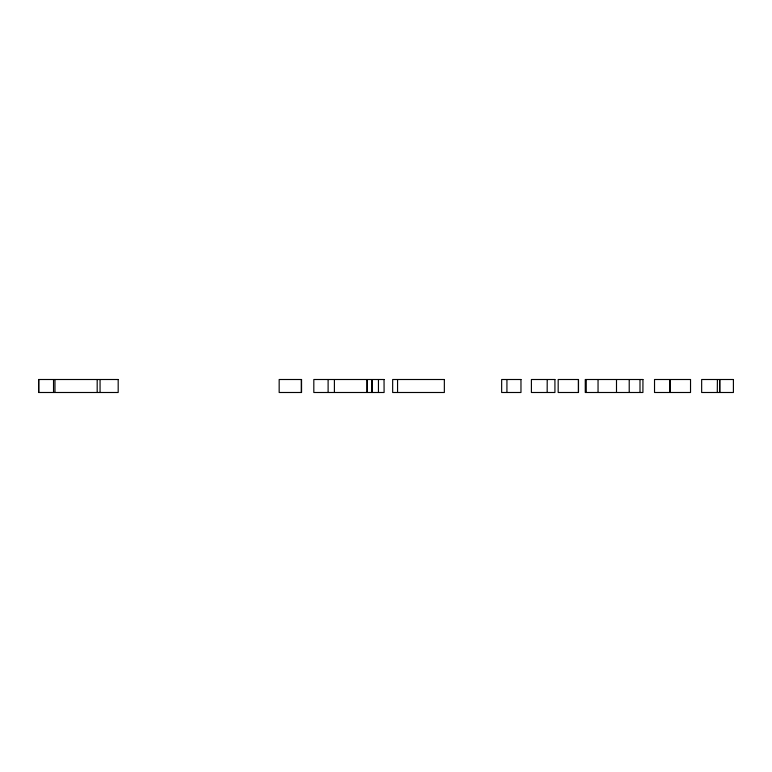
<?xml version="1.0" encoding="UTF-8"?>
<svg xmlns="http://www.w3.org/2000/svg" width="772" height="772" viewBox="0 0 772 772"><rect width="100%" height="100%" fill="white"/><g stroke="black" fill="none" stroke-linecap="round" stroke-linejoin="round"><path stroke-width="1.16" d="M719.822 379.506L719.822 392.494M719.639 379.506L719.639 392.494M717.4 379.506L717.284 392.494M670.067 379.506L670.067 392.494M669.864 379.506L669.864 392.494M639.998 379.506L639.998 392.494M629.219 379.506L629.219 392.494M616.5 379.506L616.5 392.494M598.049 379.506L598.049 392.494M586.237 379.506L586.237 392.494M578.45 379.506L578.45 392.494M547.213 379.506L547.165 392.494M506.934 379.506L506.924 392.494M397.561 379.506L397.561 392.494M378.454 379.506L378.454 392.494M372.336 379.506L372.336 392.494M371.66 379.506L371.766 392.494M371.573 379.506L371.573 392.494M367.25 379.506L367.25 392.494M367.018 379.506L367.018 392.494M334.401 379.506L334.401 392.494M328.11 379.506L328.11 392.494M301.292 379.506L301.292 392.494M100.061 379.506L100.061 392.494M97.185 379.506L97.185 392.494M54.976 379.506L54.976 392.494M53.529 379.506L53.529 392.494M38.803 379.506L38.803 392.494M118.184 379.506L38.6 379.506L38.6 392.494L118.184 392.494L118.184 379.506M301.553 379.506L279.165 379.506L279.165 392.494L301.553 392.494L301.553 379.506M384.099 379.506L313.818 379.506L313.818 392.494L384.099 392.494L384.041 379.506M444.344 379.506L392.668 379.506L392.668 392.494L444.344 392.494L444.344 379.506M520.965 379.506L501.665 379.506L501.655 392.494L520.965 392.494L520.965 379.506M554.923 379.506L531.406 379.506L531.406 392.494L554.923 392.494L554.923 379.506M578.469 379.506L558.185 379.506L558.175 392.494L578.469 392.494L578.469 379.506M642.912 379.506L585.263 379.506L585.263 392.494L642.912 392.494L642.951 379.506M690.525 379.506L654.531 379.506L654.531 392.494L690.525 392.494L690.535 379.506M733.4 379.506L701.661 379.506L701.661 392.494L733.4 392.494L733.4 379.506"/></g></svg>
